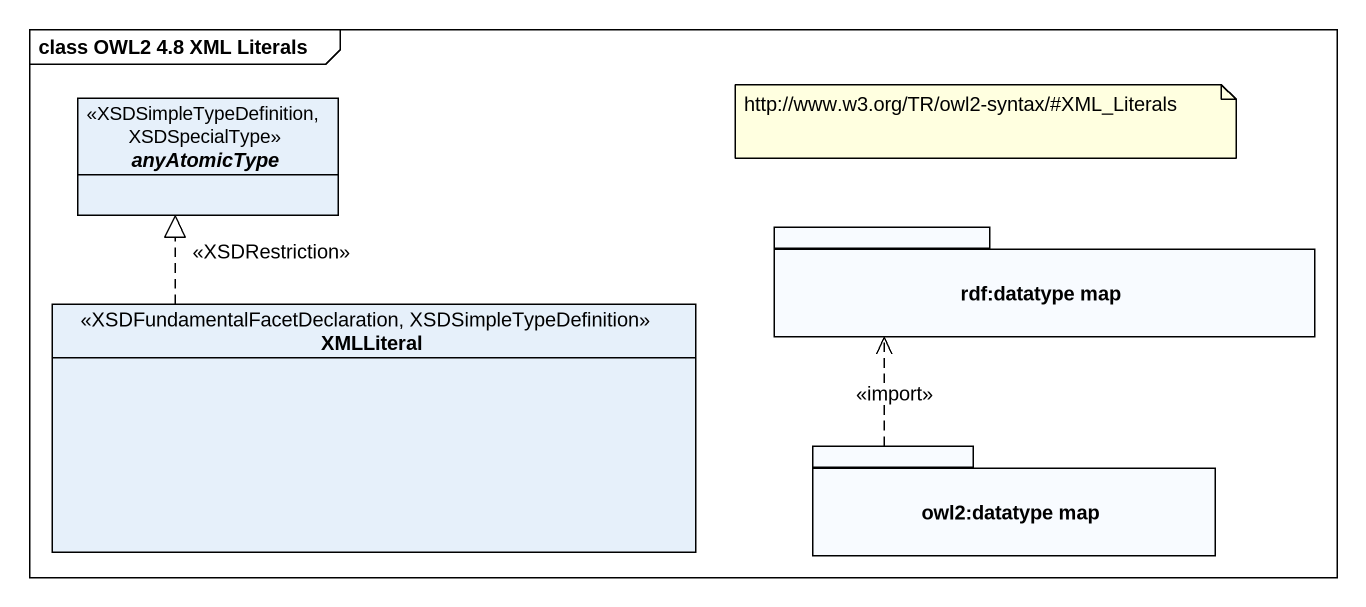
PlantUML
@startuml
mainframe class OWL2 4.8 XML Literals
hide circle
hide empty members
abstract class anyAtomicType <<XSDSimpleTypeDefinition, XSDSpecialType>>
package "rdf:datatype map" as rdf_datatype_map {
}
class XMLLiteral <<XSDFundamentalFacetDeclaration, XSDSimpleTypeDefinition>>
package "owl2:datatype map" as owl2_datatype_map {
}
XMLLiteral .up.|> anyAtomicType : <<XSDRestriction>>
owl2_datatype_map .up.> rdf_datatype_map : <<import>>
note as N1
  http://www.w3.org/TR/owl2-syntax/#XML_Literals
end note
@enduml
